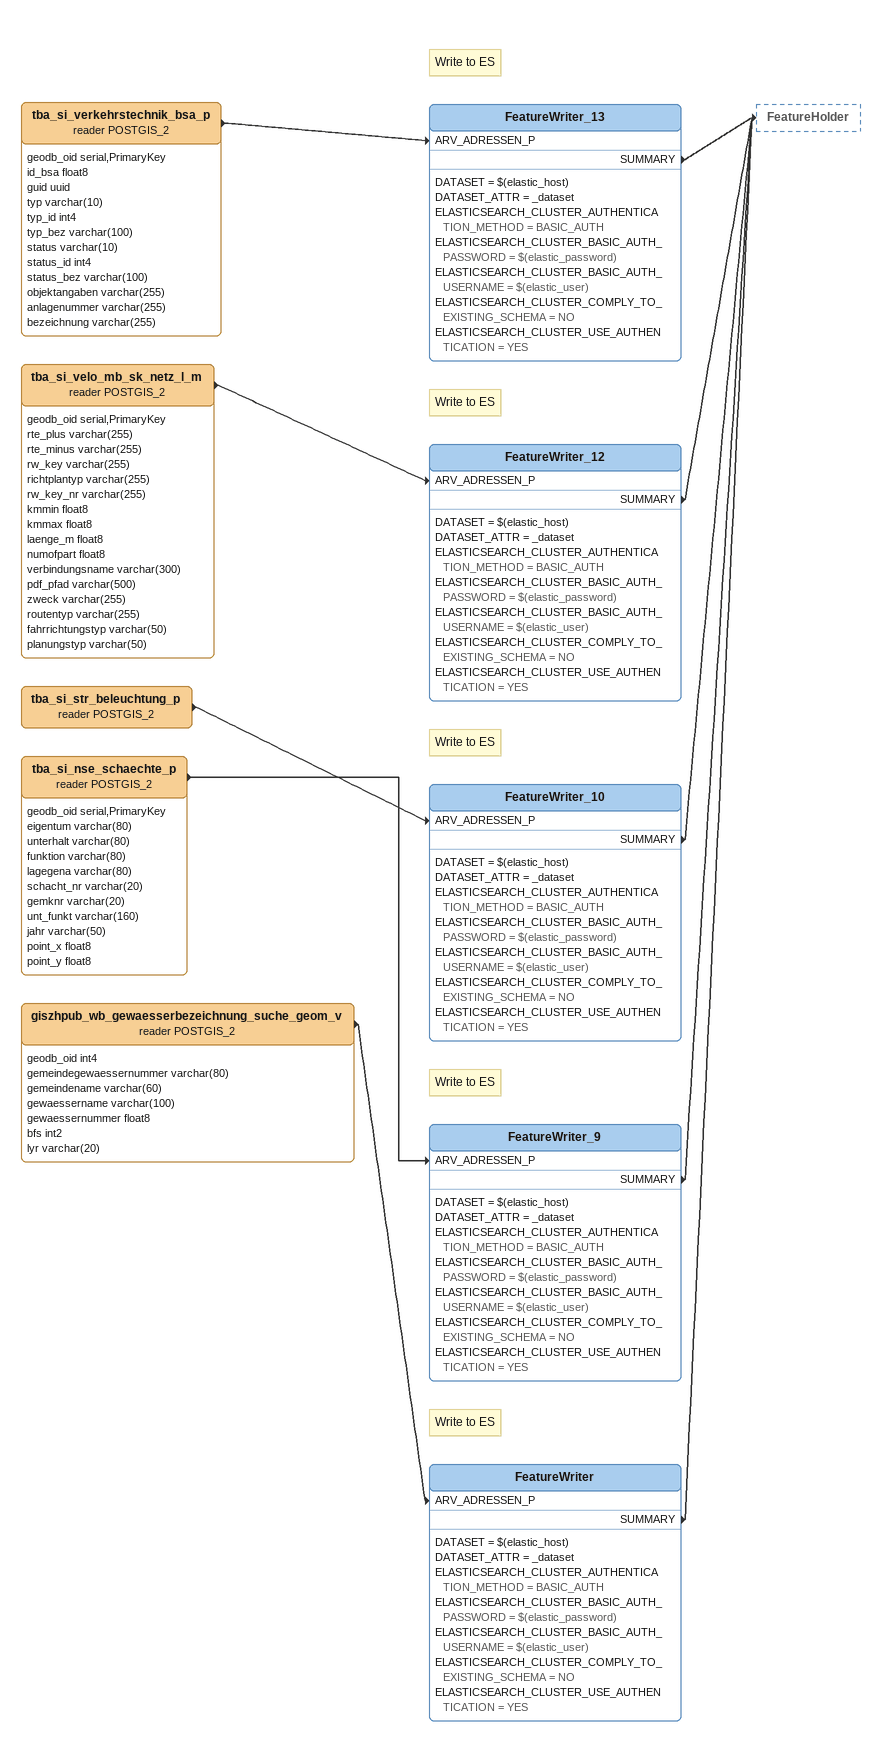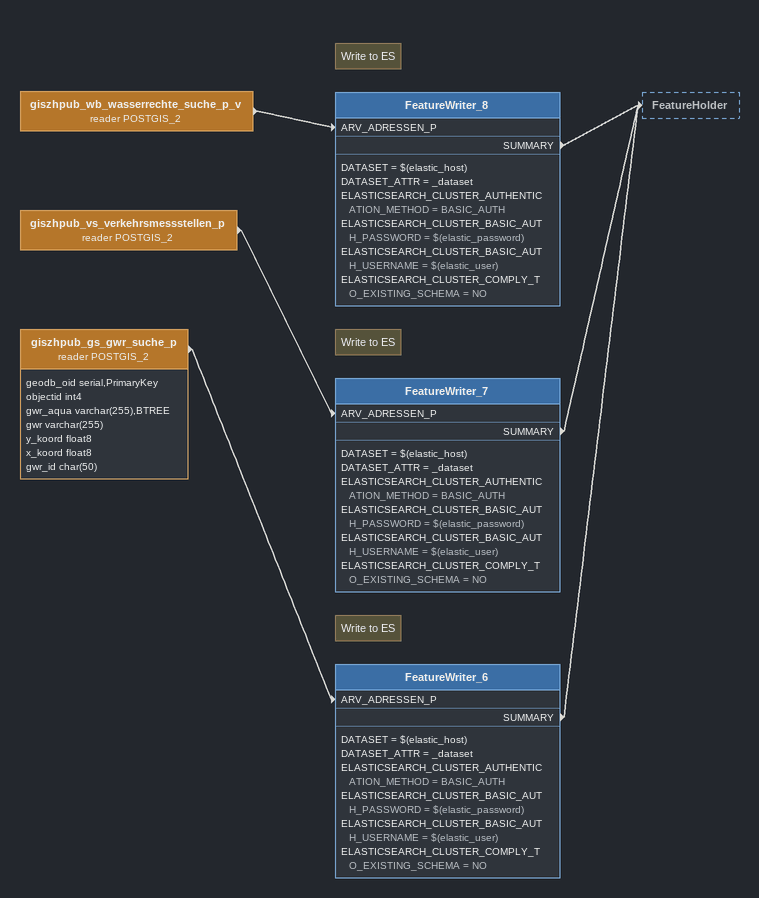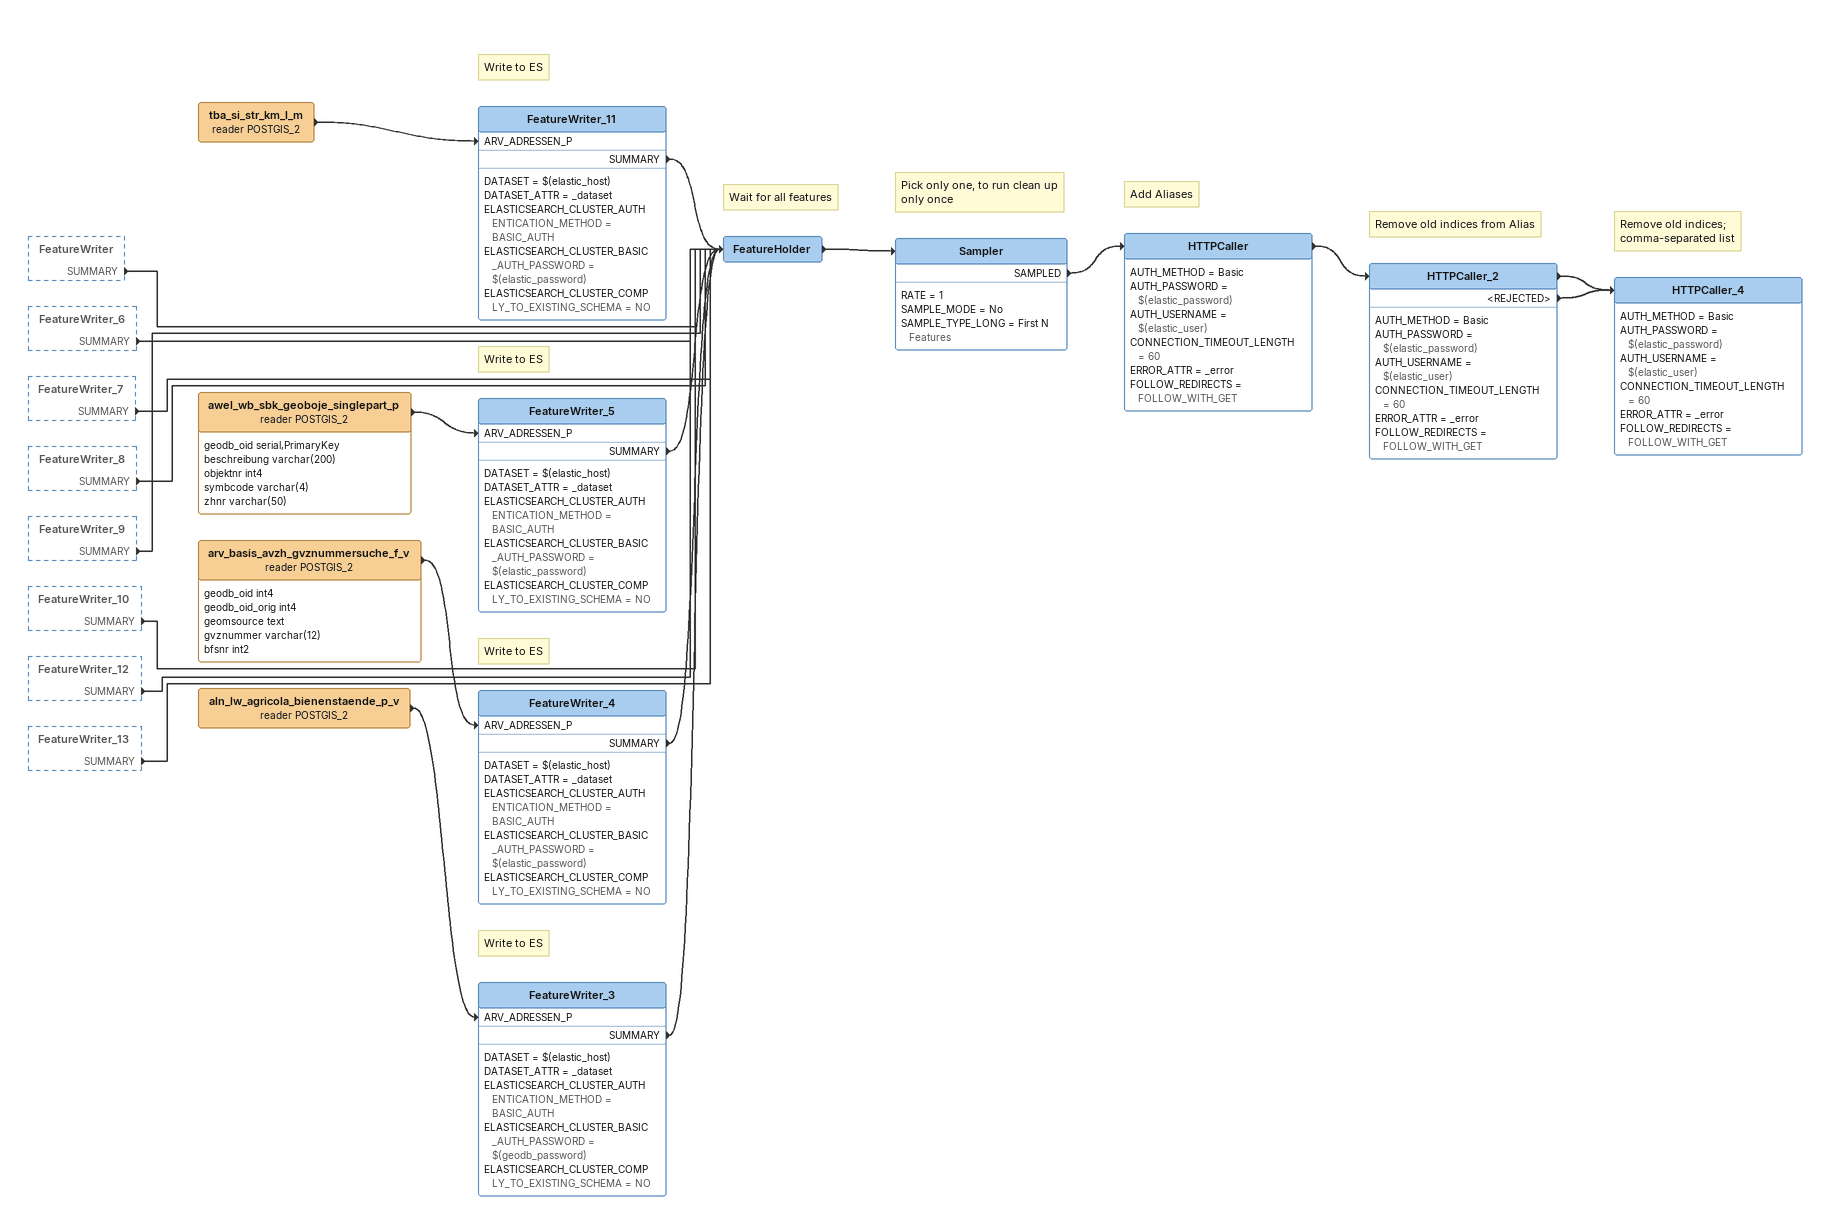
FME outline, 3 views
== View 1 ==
giszhpub_wb_gewaesserbezeichnung_suche_geom_v (reader POSTGIS_2)
    attributes: geodb_oid int4, gemeindegewaessernummer varchar(80), gemeindename varchar(60), gewaessername varchar(100), gewaessernummer float8, bfs int2, lyr varchar(20)
    -> FeatureWriter [ARV_ADRESSEN_P]
Note: Write to ES
FeatureWriter
    DATASET = $(elastic_host)
    DATASET_ATTR = _dataset
    ELASTICSEARCH_CLUSTER_AUTHENTICATION_METHOD = BASIC_AUTH
    ELASTICSEARCH_CLUSTER_BASIC_AUTH_PASSWORD = $(elastic_password)
    ELASTICSEARCH_CLUSTER_BASIC_AUTH_USERNAME = $(elastic_user)
    ELASTICSEARCH_CLUSTER_COMPLY_TO_EXISTING_SCHEMA = NO
    ELASTICSEARCH_CLUSTER_USE_AUTHENTICATION = YES
    SUMMARY -> FeatureHolder
tba_si_verkehrstechnik_bsa_p (reader POSTGIS_2)
    attributes: geodb_oid serial,PrimaryKey, id_bsa float8, guid uuid, typ varchar(10), typ_id int4, typ_bez varchar(100), status varchar(10), status_id int4, status_bez varchar(100), objektangaben varchar(255), anlagenummer varchar(255), bezeichnung varchar(255)
    -> FeatureWriter_13 [ARV_ADRESSEN_P]
Note: Write to ES
FeatureWriter_13
    DATASET = $(elastic_host)
    DATASET_ATTR = _dataset
    ELASTICSEARCH_CLUSTER_AUTHENTICATION_METHOD = BASIC_AUTH
    ELASTICSEARCH_CLUSTER_BASIC_AUTH_PASSWORD = $(elastic_password)
    ELASTICSEARCH_CLUSTER_BASIC_AUTH_USERNAME = $(elastic_user)
    ELASTICSEARCH_CLUSTER_COMPLY_TO_EXISTING_SCHEMA = NO
    ELASTICSEARCH_CLUSTER_USE_AUTHENTICATION = YES
    SUMMARY -> FeatureHolder
tba_si_velo_mb_sk_netz_l_m (reader POSTGIS_2)
    attributes: geodb_oid serial,PrimaryKey, rte_plus varchar(255), rte_minus varchar(255), rw_key varchar(255), richtplantyp varchar(255), rw_key_nr varchar(255), kmmin float8, kmmax float8, laenge_m float8, numofpart float8, verbindungsname varchar(300), pdf_pfad varchar(500), zweck varchar(255), routentyp varchar(255), fahrrichtungstyp varchar(50), planungstyp varchar(50)
    -> FeatureWriter_12 [ARV_ADRESSEN_P]
Note: Write to ES
FeatureWriter_12
    DATASET = $(elastic_host)
    DATASET_ATTR = _dataset
    ELASTICSEARCH_CLUSTER_AUTHENTICATION_METHOD = BASIC_AUTH
    ELASTICSEARCH_CLUSTER_BASIC_AUTH_PASSWORD = $(elastic_password)
    ELASTICSEARCH_CLUSTER_BASIC_AUTH_USERNAME = $(elastic_user)
    ELASTICSEARCH_CLUSTER_COMPLY_TO_EXISTING_SCHEMA = NO
    ELASTICSEARCH_CLUSTER_USE_AUTHENTICATION = YES
    SUMMARY -> FeatureHolder
tba_si_str_beleuchtung_p (reader POSTGIS_2)
    -> FeatureWriter_10 [ARV_ADRESSEN_P]
Note: Write to ES
FeatureWriter_10
    DATASET = $(elastic_host)
    DATASET_ATTR = _dataset
    ELASTICSEARCH_CLUSTER_AUTHENTICATION_METHOD = BASIC_AUTH
    ELASTICSEARCH_CLUSTER_BASIC_AUTH_PASSWORD = $(elastic_password)
    ELASTICSEARCH_CLUSTER_BASIC_AUTH_USERNAME = $(elastic_user)
    ELASTICSEARCH_CLUSTER_COMPLY_TO_EXISTING_SCHEMA = NO
    ELASTICSEARCH_CLUSTER_USE_AUTHENTICATION = YES
    SUMMARY -> FeatureHolder
tba_si_nse_schaechte_p (reader POSTGIS_2)
    attributes: geodb_oid serial,PrimaryKey, eigentum varchar(80), unterhalt varchar(80), funktion varchar(80), lagegena varchar(80), schacht_nr varchar(20), gemknr varchar(20), unt_funkt varchar(160), jahr varchar(50), point_x float8, point_y float8
    -> FeatureWriter_9 [ARV_ADRESSEN_P]
Note: Write to ES
FeatureWriter_9
    DATASET = $(elastic_host)
    DATASET_ATTR = _dataset
    ELASTICSEARCH_CLUSTER_AUTHENTICATION_METHOD = BASIC_AUTH
    ELASTICSEARCH_CLUSTER_BASIC_AUTH_PASSWORD = $(elastic_password)
    ELASTICSEARCH_CLUSTER_BASIC_AUTH_USERNAME = $(elastic_user)
    ELASTICSEARCH_CLUSTER_COMPLY_TO_EXISTING_SCHEMA = NO
    ELASTICSEARCH_CLUSTER_USE_AUTHENTICATION = YES
    SUMMARY -> FeatureHolder

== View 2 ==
giszhpub_wb_wasserrechte_suche_p_v (reader POSTGIS_2)
    -> FeatureWriter_8 [ARV_ADRESSEN_P]
Note: Write to ES
FeatureWriter_8
    DATASET = $(elastic_host)
    DATASET_ATTR = _dataset
    ELASTICSEARCH_CLUSTER_AUTHENTICATION_METHOD = BASIC_AUTH
    ELASTICSEARCH_CLUSTER_BASIC_AUTH_PASSWORD = $(elastic_password)
    ELASTICSEARCH_CLUSTER_BASIC_AUTH_USERNAME = $(elastic_user)
    ELASTICSEARCH_CLUSTER_COMPLY_TO_EXISTING_SCHEMA = NO
    SUMMARY -> FeatureHolder
giszhpub_vs_verkehrsmessstellen_p (reader POSTGIS_2)
    -> FeatureWriter_7 [ARV_ADRESSEN_P]
Note: Write to ES
FeatureWriter_7
    DATASET = $(elastic_host)
    DATASET_ATTR = _dataset
    ELASTICSEARCH_CLUSTER_AUTHENTICATION_METHOD = BASIC_AUTH
    ELASTICSEARCH_CLUSTER_BASIC_AUTH_PASSWORD = $(elastic_password)
    ELASTICSEARCH_CLUSTER_BASIC_AUTH_USERNAME = $(elastic_user)
    ELASTICSEARCH_CLUSTER_COMPLY_TO_EXISTING_SCHEMA = NO
    SUMMARY -> FeatureHolder
giszhpub_gs_gwr_suche_p (reader POSTGIS_2)
    attributes: geodb_oid serial,PrimaryKey, objectid int4, gwr_aqua varchar(255),BTREE, gwr varchar(255), y_koord float8, x_koord float8, gwr_id char(50)
    -> FeatureWriter_6 [ARV_ADRESSEN_P]
Note: Write to ES
FeatureWriter_6
    DATASET = $(elastic_host)
    DATASET_ATTR = _dataset
    ELASTICSEARCH_CLUSTER_AUTHENTICATION_METHOD = BASIC_AUTH
    ELASTICSEARCH_CLUSTER_BASIC_AUTH_PASSWORD = $(elastic_password)
    ELASTICSEARCH_CLUSTER_BASIC_AUTH_USERNAME = $(elastic_user)
    ELASTICSEARCH_CLUSTER_COMPLY_TO_EXISTING_SCHEMA = NO
    SUMMARY -> FeatureHolder

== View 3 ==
FeatureWriter [outside]
    SUMMARY -> FeatureHolder
FeatureWriter_6 [outside]
    SUMMARY -> FeatureHolder
FeatureWriter_7 [outside]
    SUMMARY -> FeatureHolder
FeatureWriter_8 [outside]
    SUMMARY -> FeatureHolder
FeatureWriter_9 [outside]
    SUMMARY -> FeatureHolder
FeatureWriter_10 [outside]
    SUMMARY -> FeatureHolder
FeatureWriter_12 [outside]
    SUMMARY -> FeatureHolder
FeatureWriter_13 [outside]
    SUMMARY -> FeatureHolder
awel_wb_sbk_geoboje_singlepart_p (reader POSTGIS_2)
    attributes: geodb_oid serial,PrimaryKey, beschreibung varchar(200), objektnr int4, symbcode varchar(4), zhnr varchar(50)
    -> FeatureWriter_5 [ARV_ADRESSEN_P]
Note: Write to ES
FeatureWriter_5
    DATASET = $(elastic_host)
    DATASET_ATTR = _dataset
    ELASTICSEARCH_CLUSTER_AUTHENTICATION_METHOD = BASIC_AUTH
    ELASTICSEARCH_CLUSTER_BASIC_AUTH_PASSWORD = $(elastic_password)
    ELASTICSEARCH_CLUSTER_COMPLY_TO_EXISTING_SCHEMA = NO
    SUMMARY -> FeatureHolder
arv_basis_avzh_gvznummersuche_f_v (reader POSTGIS_2)
    attributes: geodb_oid int4, geodb_oid_orig int4, geomsource text, gvznummer varchar(12), bfsnr int2
    -> FeatureWriter_4 [ARV_ADRESSEN_P]
Note: Write to ES
FeatureWriter_4
    DATASET = $(elastic_host)
    DATASET_ATTR = _dataset
    ELASTICSEARCH_CLUSTER_AUTHENTICATION_METHOD = BASIC_AUTH
    ELASTICSEARCH_CLUSTER_BASIC_AUTH_PASSWORD = $(elastic_password)
    ELASTICSEARCH_CLUSTER_COMPLY_TO_EXISTING_SCHEMA = NO
    SUMMARY -> FeatureHolder
aln_lw_agricola_bienenstaende_p_v (reader POSTGIS_2)
    -> FeatureWriter_3 [ARV_ADRESSEN_P]
Note: Write to ES
FeatureWriter_3
    DATASET = $(elastic_host)
    DATASET_ATTR = _dataset
    ELASTICSEARCH_CLUSTER_AUTHENTICATION_METHOD = BASIC_AUTH
    ELASTICSEARCH_CLUSTER_BASIC_AUTH_PASSWORD = $(geodb_password)
    ELASTICSEARCH_CLUSTER_COMPLY_TO_EXISTING_SCHEMA = NO
    SUMMARY -> FeatureHolder
tba_si_str_km_l_m (reader POSTGIS_2)
    -> FeatureWriter_11 [ARV_ADRESSEN_P]
Note: Write to ES
FeatureWriter_11
    DATASET = $(elastic_host)
    DATASET_ATTR = _dataset
    ELASTICSEARCH_CLUSTER_AUTHENTICATION_METHOD = BASIC_AUTH
    ELASTICSEARCH_CLUSTER_BASIC_AUTH_PASSWORD = $(elastic_password)
    ELASTICSEARCH_CLUSTER_COMPLY_TO_EXISTING_SCHEMA = NO
    SUMMARY -> FeatureHolder
Note: Wait for all features
FeatureHolder
    -> Sampler
Note: Pick only one, to run clean up only once
Sampler
    RATE = 1
    SAMPLE_MODE = No
    SAMPLE_TYPE_LONG = First N Features
    SAMPLED -> HTTPCaller
Note: Add Aliases
HTTPCaller
    AUTH_METHOD = Basic
    AUTH_PASSWORD = $(elastic_password)
    AUTH_USERNAME = $(elastic_user)
    CONNECTION_TIMEOUT_LENGTH = 60
    ERROR_ATTR = _error
    FOLLOW_REDIRECTS = FOLLOW_WITH_GET
    -> HTTPCaller_2
Note: Remove old indices from Alias
HTTPCaller_2
    AUTH_METHOD = Basic
    AUTH_PASSWORD = $(elastic_password)
    AUTH_USERNAME = $(elastic_user)
    CONNECTION_TIMEOUT_LENGTH = 60
    ERROR_ATTR = _error
    FOLLOW_REDIRECTS = FOLLOW_WITH_GET
    -> HTTPCaller_4
    <REJECTED> -> HTTPCaller_4
Note: Remove old indices; comma-separated list
HTTPCaller_4
    AUTH_METHOD = Basic
    AUTH_PASSWORD = $(elastic_password)
    AUTH_USERNAME = $(elastic_user)
    CONNECTION_TIMEOUT_LENGTH = 60
    ERROR_ATTR = _error
    FOLLOW_REDIRECTS = FOLLOW_WITH_GET
